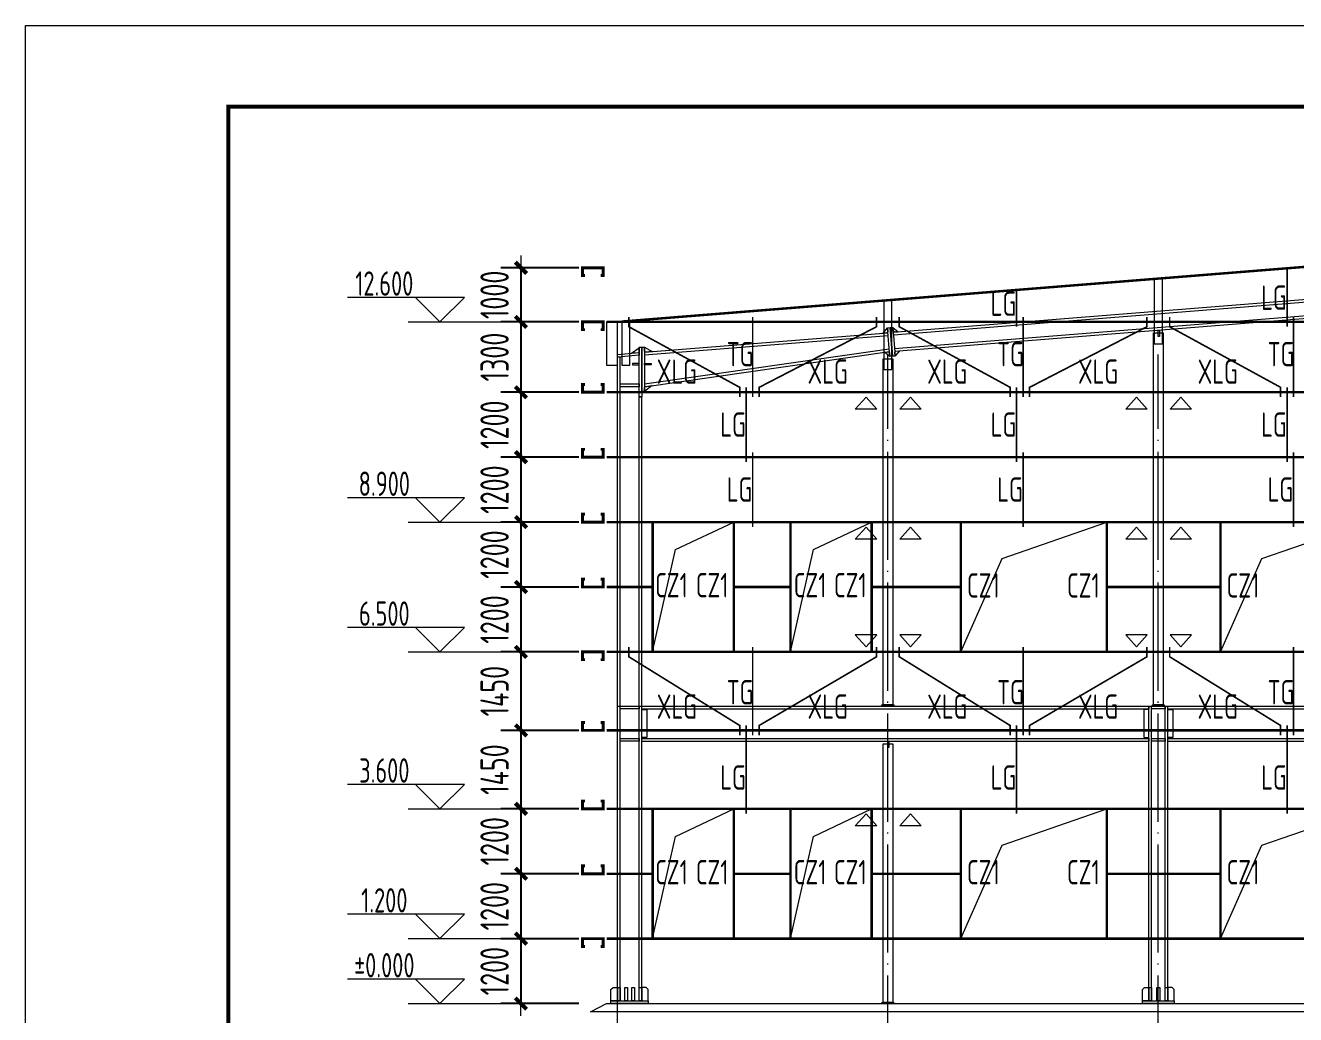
# Model space of a CAD drawing. Header units: millimetres. Extents: x 19781 to 898973, y -947928 to -267362.
# Drawn here: x 431826 to 455311, y -727848 to -709565 of the extents above; entities that cross this region are included whole.
import ezdxf
from ezdxf.enums import TextEntityAlignment as Align

# ---------------------------------------------------------------- set-up
doc = ezdxf.new("R2010")
doc.units = ezdxf.units.MM
doc.header["$LTSCALE"] = 100
doc.linetypes.add('DOTE', pattern=[2.42, 2, -0.2, 0.02, -0.2])
doc.layers.get('0').update_dxf_attribs({"lineweight": 18})
for name, color, linetype, lineweight in [('11000', 4, 'Continuous', 18), ('130', 253, 'Continuous', 18), ('14', 2, 'Continuous', 18), ('621', 2, 'Continuous', 18), ('AXIS', 3, 'Continuous', 18), ('BORDER', 7, 'Continuous', 18), ('DOTE', 1, 'DOTE', 18), ('PUB_DIM', 3, 'Continuous', 18), ('PUB_TEXT', 7, 'Continuous', 18), ('数字', 3, 'Continuous', 20), ('构件号', 1, 'Continuous', 18), ('系杆支撑', 2, 'Continuous', 18)]:
    doc.layers.add(name, color=color, linetype=linetype, lineweight=lineweight)
doc.styles.add('dim_font', font='simplex.shx', dxfattribs={"width": 0.8, "bigfont": 'gbcbig.shx'})
doc.styles.add('TSSD_REIN', font='tssdeng.shx', dxfattribs={"width": 0.7, "bigfont": 'hztxt.shx'})
doc.dimstyles.new('DIMN150', dxfattribs={"dimscale": 1.5, "dimtxt": 300, "dimasz": 1, "dimexe": 250, "dimexo": 300, "dimgap": 150, "dimtad": 1, "dimdec": 0, "dimzin": 0, "dimdsep": 46, "dimtxsty": 'dim_font', "dimblk": '_CAXARROW', "dimcen": 0.09, "dimdle": 2, "dimclrt": 7, "dimadec": 0, "dimazin": 0, "dimtfac": 1, "dimtdec": 0, "dimtix": 1, "dimtmove": 2, "dimatfit": 3, "dimfxl": 1, "dimtolj": 1, "dimtzin": 0, "dimarcsym": 0})

# ---------------------------------------------------------------- blocks, each defined once
blk = doc.blocks.new('_DIMX')
blk.add_line((-150, 0), (150, 0))
blk.add_lwpolyline([(-70, -70, 50, 50, 0), (70, 70, 50, 50, 0)], format="xyseb")
blk = doc.blocks.new('*X804')
at = {"layer": 'AXIS', "color": 0, "lineweight": -2, "transparency": 16777216}
for p, q in [((442061, -715045), (440614, -715045)), ((440989, -715043), (440989, -715042)), ((440989, -715045), (440989, -716345)), ((442061, -716345), (440614, -716345)), ((440989, -716346), (440989, -716348))]:
    blk.add_line(p, q, dxfattribs=at)
at = {"layer": 'AXIS', "color": 0, "lineweight": -2, "transparency": 16777216, "xscale": 1.5, "yscale": 1.5, "zscale": 1.5}
for p, rotation in [((440989, -715045), 270), ((440989, -716345), 90)]:
    blk.add_blockref('_DIMX', p, dxfattribs=dict(at, rotation=rotation))
at = {"layer": 'AXIS', "color": 7, "transparency": 16777216, "insert": (440501, -715695), "char_height": 525, "width": 3727.5, "attachment_point": 5, "rotation": 90, "style": 'TSSD_REIN'}
blk.add_mtext('1300', dxfattribs=at)
blk = doc.blocks.new('_CAXARROW')
blk.add_hatch(color=0).paths.add_polyline_path([(0, 0), (-1, 0.125), (-1, -0.125)], flags=0)
blk = doc.blocks.new('*X805')
at = {"layer": 'AXIS', "color": 0, "lineweight": -2, "transparency": 16777216}
for p, q in [((442061, -716345), (440614, -716345)), ((440989, -716343), (440989, -716342)), ((440989, -716345), (440989, -717545)), ((442061, -717545), (440614, -717545)), ((440989, -717546), (440989, -717548))]:
    blk.add_line(p, q, dxfattribs=at)
at = {"layer": 'AXIS', "color": 0, "lineweight": -2, "transparency": 16777216, "xscale": 1.5, "yscale": 1.5, "zscale": 1.5}
for p, rotation in [((440989, -716345), 270), ((440989, -717545), 90)]:
    blk.add_blockref('_DIMX', p, dxfattribs=dict(at, rotation=rotation))
at = {"layer": 'AXIS', "color": 7, "transparency": 16777216, "insert": (440501, -716945), "char_height": 525, "width": 3727.5, "attachment_point": 5, "rotation": 90, "style": 'TSSD_REIN'}
blk.add_mtext('1200', dxfattribs=at)
blk = doc.blocks.new('*X806')
at = {"layer": 'AXIS', "color": 0, "lineweight": -2, "transparency": 16777216}
for p, q in [((442061, -717545), (440614, -717545)), ((440989, -717543), (440989, -717542)), ((440989, -717545), (440989, -718745)), ((442061, -718745), (440614, -718745)), ((440989, -718746), (440989, -718748))]:
    blk.add_line(p, q, dxfattribs=at)
at = {"layer": 'AXIS', "color": 0, "lineweight": -2, "transparency": 16777216, "xscale": 1.5, "yscale": 1.5, "zscale": 1.5}
for p, rotation in [((440989, -717545), 270), ((440989, -718745), 90)]:
    blk.add_blockref('_DIMX', p, dxfattribs=dict(at, rotation=rotation))
at = {"layer": 'AXIS', "color": 7, "transparency": 16777216, "insert": (440501, -718145), "char_height": 525, "width": 3727.5, "attachment_point": 5, "rotation": 90, "style": 'TSSD_REIN'}
blk.add_mtext('1200', dxfattribs=at)
blk = doc.blocks.new('*X807')
at = {"layer": 'AXIS', "color": 0, "lineweight": -2, "transparency": 16777216}
for p, q in [((442061, -718745), (440614, -718745)), ((440989, -718743), (440989, -718742)), ((440989, -718745), (440989, -719945)), ((442061, -719945), (440614, -719945)), ((440989, -719946), (440989, -719948))]:
    blk.add_line(p, q, dxfattribs=at)
at = {"layer": 'AXIS', "color": 0, "lineweight": -2, "transparency": 16777216, "xscale": 1.5, "yscale": 1.5, "zscale": 1.5}
for p, rotation in [((440989, -718745), 270), ((440989, -719945), 90)]:
    blk.add_blockref('_DIMX', p, dxfattribs=dict(at, rotation=rotation))
at = {"layer": 'AXIS', "color": 7, "transparency": 16777216, "insert": (440501, -719345), "char_height": 525, "width": 3727.5, "attachment_point": 5, "rotation": 90, "style": 'TSSD_REIN'}
blk.add_mtext('1200', dxfattribs=at)
blk = doc.blocks.new('*X808')
at = {"layer": 'AXIS', "color": 0, "lineweight": -2, "transparency": 16777216}
for p, q in [((442061, -719945), (440614, -719945)), ((440989, -719943), (440989, -719942)), ((440989, -719945), (440989, -721145)), ((442061, -721145), (440614, -721145)), ((440989, -721146), (440989, -721148))]:
    blk.add_line(p, q, dxfattribs=at)
at = {"layer": 'AXIS', "color": 0, "lineweight": -2, "transparency": 16777216, "xscale": 1.5, "yscale": 1.5, "zscale": 1.5}
for p, rotation in [((440989, -719945), 270), ((440989, -721145), 90)]:
    blk.add_blockref('_DIMX', p, dxfattribs=dict(at, rotation=rotation))
at = {"layer": 'AXIS', "color": 7, "transparency": 16777216, "insert": (440501, -720545), "char_height": 525, "width": 3727.5, "attachment_point": 5, "rotation": 90, "style": 'TSSD_REIN'}
blk.add_mtext('1200', dxfattribs=at)
blk = doc.blocks.new('*X809')
at = {"layer": 'AXIS', "color": 0, "lineweight": -2, "transparency": 16777216}
for p, q in [((442061, -721145), (440614, -721145)), ((440989, -721146), (440989, -722593)), ((442061, -722595), (440614, -722595))]:
    blk.add_line(p, q, dxfattribs=at)
at = {"layer": 'AXIS', "color": 0, "lineweight": -2, "transparency": 16777216, "xscale": 1.5, "yscale": 1.5, "zscale": 1.5}
for p, rotation in [((440989, -721145), 90), ((440989, -722595), 270)]:
    blk.add_blockref('_DIMX', p, dxfattribs=dict(at, rotation=rotation))
at = {"layer": 'AXIS', "color": 7, "transparency": 16777216, "insert": (440501, -721870), "char_height": 525, "width": 3727.5, "attachment_point": 5, "rotation": 90, "style": 'TSSD_REIN'}
blk.add_mtext('1450', dxfattribs=at)
blk = doc.blocks.new('*X810')
at = {"layer": 'AXIS', "color": 0, "lineweight": -2, "transparency": 16777216}
for p, q in [((442061, -722595), (440614, -722595)), ((440989, -722596), (440989, -724043)), ((442061, -724045), (440614, -724045))]:
    blk.add_line(p, q, dxfattribs=at)
at = {"layer": 'AXIS', "color": 0, "lineweight": -2, "transparency": 16777216, "xscale": 1.5, "yscale": 1.5, "zscale": 1.5}
for p, rotation in [((440989, -722595), 90), ((440989, -724045), 270)]:
    blk.add_blockref('_DIMX', p, dxfattribs=dict(at, rotation=rotation))
at = {"layer": 'AXIS', "color": 7, "transparency": 16777216, "insert": (440501, -723320), "char_height": 525, "width": 3727.5, "attachment_point": 5, "rotation": 90, "style": 'TSSD_REIN'}
blk.add_mtext('1450', dxfattribs=at)
blk = doc.blocks.new('*X811')
at = {"layer": 'AXIS', "color": 0, "lineweight": -2, "transparency": 16777216}
for p, q in [((442061, -724045), (440614, -724045)), ((440989, -724043), (440989, -724042)), ((440989, -724045), (440989, -725245)), ((442061, -725245), (440614, -725245)), ((440989, -725246), (440989, -725248))]:
    blk.add_line(p, q, dxfattribs=at)
at = {"layer": 'AXIS', "color": 0, "lineweight": -2, "transparency": 16777216, "xscale": 1.5, "yscale": 1.5, "zscale": 1.5}
for p, rotation in [((440989, -724045), 270), ((440989, -725245), 90)]:
    blk.add_blockref('_DIMX', p, dxfattribs=dict(at, rotation=rotation))
at = {"layer": 'AXIS', "color": 7, "transparency": 16777216, "insert": (440501, -724645), "char_height": 525, "width": 3727.5, "attachment_point": 5, "rotation": 90, "style": 'TSSD_REIN'}
blk.add_mtext('1200', dxfattribs=at)
blk = doc.blocks.new('*X812')
at = {"layer": 'AXIS', "color": 0, "lineweight": -2, "transparency": 16777216}
for p, q in [((442061, -725245), (440614, -725245)), ((440989, -725243), (440989, -725242)), ((440989, -725245), (440989, -726445)), ((442061, -726445), (440614, -726445)), ((440989, -726446), (440989, -726448))]:
    blk.add_line(p, q, dxfattribs=at)
at = {"layer": 'AXIS', "color": 0, "lineweight": -2, "transparency": 16777216, "xscale": 1.5, "yscale": 1.5, "zscale": 1.5}
for p, rotation in [((440989, -725245), 270), ((440989, -726445), 90)]:
    blk.add_blockref('_DIMX', p, dxfattribs=dict(at, rotation=rotation))
at = {"layer": 'AXIS', "color": 7, "transparency": 16777216, "insert": (440501, -725845), "char_height": 525, "width": 3727.5, "attachment_point": 5, "rotation": 90, "style": 'TSSD_REIN'}
blk.add_mtext('1200', dxfattribs=at)
blk = doc.blocks.new('*X813')
at = {"layer": 'AXIS', "color": 0, "lineweight": -2, "transparency": 16777216}
for p, q in [((442061, -726445), (440614, -726445)), ((440989, -726443), (440989, -726442)), ((440989, -726445), (440989, -727645)), ((442061, -727645), (440614, -727645)), ((440989, -727646), (440989, -727648))]:
    blk.add_line(p, q, dxfattribs=at)
at = {"layer": 'AXIS', "color": 0, "lineweight": -2, "transparency": 16777216, "xscale": 1.5, "yscale": 1.5, "zscale": 1.5}
for p, rotation in [((440989, -726445), 270), ((440989, -727645), 90)]:
    blk.add_blockref('_DIMX', p, dxfattribs=dict(at, rotation=rotation))
at = {"layer": 'AXIS', "color": 7, "transparency": 16777216, "insert": (440501, -727045), "char_height": 525, "width": 3727.5, "attachment_point": 5, "rotation": 90, "style": 'TSSD_REIN'}
blk.add_mtext('1200', dxfattribs=at)
blk = doc.blocks.new('*X823')
at = {"layer": 'AXIS', "color": 0, "lineweight": -2, "transparency": 16777216}
for p, q in [((442061, -714045), (440614, -714045)), ((440989, -714043), (440989, -714042)), ((440989, -714045), (440989, -715045)), ((442061, -715045), (440614, -715045)), ((440989, -715046), (440989, -715048))]:
    blk.add_line(p, q, dxfattribs=at)
at = {"layer": 'AXIS', "color": 0, "lineweight": -2, "transparency": 16777216, "xscale": 1.5, "yscale": 1.5, "zscale": 1.5}
for p, rotation in [((440989, -714045), 270), ((440989, -715045), 90)]:
    blk.add_blockref('_DIMX', p, dxfattribs=dict(at, rotation=rotation))
at = {"layer": 'AXIS', "color": 7, "transparency": 16777216, "insert": (440501, -714545), "char_height": 525, "width": 3727.5, "attachment_point": 5, "rotation": 90, "style": 'TSSD_REIN'}
blk.add_mtext('1000', dxfattribs=at)

msp = doc.modelspace()

# ---------------------------------------------------------------- linework, layer by layer
at = {"layer": '11000', "ltscale": 100}
msp.add_lwpolyline([(442572.71, -727644.53), (482972.71, -727644.53), (483272.71, -727794.53), (442272.71, -727794.53)], close=True, dxfattribs=at)
at = {"layer": '130'}
for p, q in [((447872.39, -715236.55), (457673.02, -714452.5)), ((447876.37, -715286.39), (457677.01, -714502.34)), ((447896.31, -715535.6), (457696.94, -714751.55)), ((447900.3, -715585.44), (457700.93, -714801.39)), ((443272.71, -715604.53), (447772.71, -715244.53)), ((443272.71, -715654.69), (447776.69, -715294.37)), ((447682.99, -715251.7), (447765.53, -715154.82)), ((447752.77, -715246.12), (447682.99, -715251.7)), ((447771.11, -715224.59), (447752.77, -715246.12)), ((447765.53, -715154.82), (447815.37, -715150.83)), ((447807.87, -715684.12), (447765.53, -715154.82)), ((447765.53, -715154.82), (447771.11, -715224.59)), ((447815.37, -715150.83), (447865.21, -715146.84)), ((447815.37, -715150.83), (447857.71, -715680.14)), ((447857.71, -715680.14), (447815.37, -715150.83)), ((447865.21, -715146.84), (447907.56, -715676.15)), ((447870.79, -715216.62), (447865.21, -715146.84)), ((447865.21, -715146.84), (447962.1, -715229.38)), ((447892.32, -715234.96), (447870.79, -715216.62)), ((447962.1, -715229.38), (447892.32, -715234.96)), ((443033.15, -715623.69), (443172.71, -715522.53)), ((443172.71, -716432.47), (443172.71, -715514.37)), ((443172.71, -715514.37), (443222.71, -715514.37)), ((443172.71, -715522.53), (443172.71, -715592.53)), ((443222.71, -715514.37), (443222.71, -716432.47)), ((443222.71, -716332.47), (443222.71, -715514.37)), ((443222.71, -715514.37), (443272.71, -715514.37)), ((443272.71, -715514.37), (443272.71, -716332.47)), ((443272.71, -715584.53), (443272.71, -715514.53)), ((443272.71, -715514.53), (443412.26, -715593.36)), ((443272.71, -716191.96), (447796.62, -715543.47)), ((447990.01, -715578.26), (447907.48, -715675.15)), ((447920.24, -715583.84), (447990.01, -715578.26)), ((442772.71, -715644.53), (443172.71, -715612.53)), ((442772.71, -715694.69), (442772.71, -715644.53)), ((443172.71, -715662.69), (442772.71, -715694.69)), ((442772.71, -715694.69), (442822.71, -715690.69)), ((442772.71, -722144.53), (442772.71, -715694.69)), ((442822.71, -722144.53), (442822.71, -715690.69)), ((443152.77, -715614.12), (443033.15, -715623.69)), ((443172.71, -715814.69), (443047.71, -715814.69)), ((443047.71, -715814.69), (443047.71, -715839.69)), ((443172.71, -715592.53), (443152.77, -715614.12)), ((443172.71, -715612.53), (443172.71, -715662.69)), ((443172.71, -715839.69), (443172.71, -715814.69)), ((443292.64, -715602.93), (443272.71, -715584.53)), ((443272.71, -716242.47), (447800.62, -715593.41)), ((443272.71, -715814.69), (443397.71, -715814.69)), ((443272.71, -715839.69), (443272.71, -715814.69)), ((443412.26, -715593.36), (443292.64, -715602.93)), ((443397.71, -715814.69), (443397.71, -715839.69)), ((447711.53, -715606.18), (447780.82, -715596.25)), ((447807.79, -715683.13), (447711.53, -715606.18)), ((447780.82, -715596.25), (447802.21, -715613.35)), ((447802.21, -715613.35), (447807.79, -715683.13)), ((447857.71, -715680.14), (447807.87, -715684.12)), ((447907.56, -715676.15), (447857.71, -715680.14)), ((447901.89, -715605.37), (447920.24, -715583.84)), ((447907.48, -715675.15), (447901.89, -715605.37)), ((443047.71, -715839.69), (443172.71, -715839.69)), ((443397.71, -715839.69), (443272.71, -715839.69)), ((442822.71, -716192.21), (443172.71, -716192.21)), ((442822.71, -716242.21), (442822.71, -716192.21)), ((443172.71, -716242.21), (442822.71, -716242.21)), ((443172.71, -716192.21), (443172.71, -716242.21)), ((443411.29, -716222.6), (443272.71, -716332.47)), ((443272.71, -716262.47), (443292.5, -716239.63)), ((443272.71, -716332.47), (443272.71, -716262.47)), ((443292.5, -716239.63), (443411.29, -716222.6)), ((443172.71, -722144.53), (443172.71, -716432.47)), ((443172.71, -716432.47), (443222.71, -716432.47)), ((443222.71, -716432.47), (443172.71, -716432.47)), ((443272.71, -716332.47), (443222.71, -716332.47)), ((443222.71, -722144.53), (443222.71, -716432.47)), ((442772.71, -727594.53), (442772.71, -722144.53)), ((442772.71, -722144.53), (442822.71, -722144.53)), ((442822.71, -727594.53), (442822.71, -722144.53)), ((442822.71, -722144.53), (443172.71, -722144.53)), ((442822.71, -722194.53), (442822.71, -722144.53)), ((443172.71, -727594.53), (443172.71, -722144.53)), ((443172.71, -722144.53), (443222.71, -722144.53)), ((443172.71, -722144.53), (443172.71, -722194.53)), ((443222.71, -727594.53), (443222.71, -722144.53)), ((443222.71, -722144.53), (452597.71, -722144.53)), ((452597.71, -727594.53), (452597.71, -722144.53)), ((452597.71, -722144.53), (452647.71, -722144.53)), ((452597.71, -722144.53), (452597.71, -722194.53)), ((452647.71, -727594.53), (452647.71, -722144.53)), ((452647.71, -722144.53), (452897.71, -722144.53)), ((452647.71, -722194.53), (452647.71, -722144.53)), ((452897.71, -727594.53), (452897.71, -722144.53)), ((452897.71, -722144.53), (452947.71, -722144.53)), ((452897.71, -722144.53), (452897.71, -722194.53)), ((452947.71, -727594.53), (452947.71, -722144.53)), ((452947.71, -722144.53), (462572.71, -722144.53)), ((443172.71, -722194.53), (442822.71, -722194.53)), ((443222.71, -722194.53), (452597.71, -722194.53)), ((443222.71, -722729.53), (443222.71, -722209.53)), ((443222.71, -722209.53), (443317.71, -722209.53)), ((443317.71, -722209.53), (443317.71, -722729.53)), ((452597.71, -722209.53), (452502.71, -722209.53)), ((452502.71, -722209.53), (452502.71, -722729.53)), ((452597.71, -722729.53), (452597.71, -722209.53)), ((452897.71, -722194.53), (452647.71, -722194.53)), ((452947.71, -722194.53), (462572.71, -722194.53)), ((452947.71, -722729.53), (452947.71, -722209.53)), ((452947.71, -722209.53), (453042.71, -722209.53)), ((453042.71, -722209.53), (453042.71, -722729.53)), ((442822.71, -722744.53), (443172.71, -722744.53)), ((442822.71, -722794.53), (442822.71, -722744.53)), ((443172.71, -722794.53), (442822.71, -722794.53)), ((443172.71, -722744.53), (443172.71, -722794.53)), ((443317.71, -722729.53), (443222.71, -722729.53)), ((443222.71, -722744.53), (452597.71, -722744.53)), ((443222.71, -722794.53), (452597.71, -722794.53)), ((452502.71, -722729.53), (452597.71, -722729.53)), ((452597.71, -722744.53), (452597.71, -722794.53)), ((452647.71, -722744.53), (452897.71, -722744.53)), ((452647.71, -722794.53), (452647.71, -722744.53)), ((452897.71, -722794.53), (452647.71, -722794.53)), ((452897.71, -722744.53), (452897.71, -722794.53)), ((453042.71, -722729.53), (452947.71, -722729.53)), ((452947.71, -722744.53), (462572.71, -722744.53)), ((452947.71, -722794.53), (462572.71, -722794.53)), ((442652.71, -727384.53), (442692.71, -727344.53)), ((442652.71, -727594.53), (442652.71, -727384.53)), ((442692.71, -727344.53), (442772.71, -727344.53)), ((442772.71, -727344.53), (442772.71, -727574.53)), ((442772.71, -727594.53), (442772.71, -727344.53)), ((442772.71, -727344.53), (442822.71, -727344.53)), ((442822.71, -727344.53), (442822.71, -727594.53)), ((442906.04, -727594.53), (442906.04, -727344.53)), ((442906.04, -727344.53), (442956.04, -727344.53)), ((442956.04, -727344.53), (442956.04, -727594.53)), ((443039.37, -727594.53), (443039.37, -727344.53)), ((443039.37, -727344.53), (443089.37, -727344.53)), ((443089.37, -727344.53), (443089.37, -727594.53)), ((443172.71, -727594.53), (443172.71, -727344.53)), ((443172.71, -727344.53), (443222.71, -727344.53)), ((443222.71, -727344.53), (443222.71, -727574.53)), ((443302.71, -727344.53), (443222.71, -727344.53)), ((443222.71, -727344.53), (443222.71, -727594.53)), ((443342.71, -727384.53), (443302.71, -727344.53)), ((443342.71, -727594.53), (443342.71, -727384.53)), ((452477.71, -727384.53), (452517.71, -727344.53)), ((452477.71, -727594.53), (452477.71, -727384.53)), ((452517.71, -727344.53), (452597.71, -727344.53)), ((452597.71, -727344.53), (452597.71, -727574.53)), ((452597.71, -727594.53), (452597.71, -727344.53)), ((452597.71, -727344.53), (452647.71, -727344.53)), ((452647.71, -727344.53), (452647.71, -727594.53)), ((452747.71, -727594.53), (452747.71, -727344.53)), ((452747.71, -727344.53), (452797.71, -727344.53)), ((452797.71, -727344.53), (452797.71, -727594.53)), ((452897.71, -727594.53), (452897.71, -727344.53)), ((452897.71, -727344.53), (452947.71, -727344.53)), ((452947.71, -727344.53), (452947.71, -727574.53)), ((453027.71, -727344.53), (452947.71, -727344.53)), ((452947.71, -727344.53), (452947.71, -727594.53)), ((453067.71, -727384.53), (453027.71, -727344.53)), ((453067.71, -727594.53), (453067.71, -727384.53)), ((442652.71, -727644.53), (442652.71, -727594.53)), ((442652.71, -727594.53), (443342.71, -727594.53)), ((442752.71, -727594.53), (442652.71, -727594.53)), ((443342.71, -727644.53), (442652.71, -727644.53)), ((442772.71, -727574.53), (442752.71, -727594.53)), ((442822.71, -727594.53), (442772.71, -727594.53)), ((442956.04, -727594.53), (442906.04, -727594.53)), ((443089.37, -727594.53), (443039.37, -727594.53)), ((443222.71, -727594.53), (443172.71, -727594.53)), ((443222.71, -727574.53), (443242.71, -727594.53)), ((443242.71, -727594.53), (443342.71, -727594.53)), ((443342.71, -727594.53), (443342.71, -727644.53)), ((452477.71, -727644.53), (452477.71, -727594.53)), ((452477.71, -727594.53), (453067.71, -727594.53)), ((452577.71, -727594.53), (452477.71, -727594.53)), ((453067.71, -727644.53), (452477.71, -727644.53)), ((452597.71, -727574.53), (452577.71, -727594.53)), ((452647.71, -727594.53), (452597.71, -727594.53)), ((452797.71, -727594.53), (452747.71, -727594.53)), ((452947.71, -727594.53), (452897.71, -727594.53)), ((452947.71, -727574.53), (452967.71, -727594.53)), ((452967.71, -727594.53), (453067.71, -727594.53)), ((453067.71, -727594.53), (453067.71, -727644.53))]:
    msp.add_line(p, q, dxfattribs=at)
for points in [[(452682.71, -715249.53), (452862.71, -715249.53), (452862.71, -722124.53), (452682.71, -722124.53)], [(452792.71, -715199.53), (452792.71, -715316.53), (452772.71, -715316.53), (452772.71, -715199.53)], [(447682.71, -715725.53), (447862.71, -715725.53), (447862.71, -722124.53), (447682.71, -722124.53)], [(447662.71, -722124.53), (447882.71, -722124.53), (447882.71, -722144.53), (447662.71, -722144.53)], [(452662.71, -722124.53), (452882.71, -722124.53), (452882.71, -722144.53), (452662.71, -722144.53)], [(447682.71, -722844.53), (447862.71, -722844.53), (447862.71, -727624.53), (447682.71, -727624.53)], [(447792.71, -722794.53), (447792.71, -722911.53), (447772.71, -722911.53), (447772.71, -722794.53)], [(447662.71, -727624.53), (447882.71, -727624.53), (447882.71, -727644.53), (447662.71, -727644.53)]]:
    msp.add_lwpolyline(points, close=True, dxfattribs=at)
at = {"layer": '14', "ltscale": 100}
for p, q in [((443847.21, -719253.53), (444922.71, -718744.53)), ((446397.21, -719253.53), (447472.71, -718744.53)), ((449887.21, -719419.53), (451822.71, -718744.53)), ((454687.21, -719419.53), (456622.71, -718744.53)), ((443422.71, -721144.53), (443847.21, -719253.53)), ((445972.71, -721144.53), (446397.21, -719253.53)), ((449122.71, -721144.53), (449887.21, -719419.53)), ((453922.71, -721144.53), (454687.21, -719419.53)), ((443847.21, -724553.53), (444922.71, -724044.53)), ((446397.21, -724553.53), (447472.71, -724044.53)), ((449887.21, -724719.53), (451822.71, -724044.53)), ((454687.21, -724719.53), (456622.71, -724044.53)), ((443422.71, -726444.53), (443847.21, -724553.53)), ((445972.71, -726444.53), (446397.21, -724553.53)), ((449122.71, -726444.53), (449887.21, -724719.53)), ((453922.71, -726444.53), (454687.21, -724719.53))]:
    msp.add_line(p, q, dxfattribs=at)
for points in [[(452697.71, -714250.53), (452697.71, -715449.53), (452847.71, -715449.53), (452847.71, -714238.53)], [(447697.71, -714650.53), (447697.71, -715925.53), (447847.71, -715925.53), (447847.71, -714638.53)], [(442850.71, -715038.29), (442850.71, -715844.53), (443000.71, -715844.53), (443000.71, -715026.29)]]:
    msp.add_lwpolyline(points, dxfattribs=at)
msp.add_lwpolyline([(442772.71, -715844.53), (442772.71, -715044.53), (442572.71, -715044.53), (442572.71, -715844.53)], close=True, dxfattribs=at)
at = {"layer": '621'}
for points in [[(442174.71, -714188.53, 54, 54, 0), (442126.71, -714188.53, 54, 54, 0), (442126.71, -714044.53, 54, 54, 0), (442510.71, -714044.53, 54, 54, 0), (442510.71, -714188.53, 54, 54, 0), (442462.71, -714188.53, 54, 54, 0)], [(442174.71, -715188.53, 54, 54, 0), (442126.71, -715188.53, 54, 54, 0), (442126.71, -715044.53, 54, 54, 0), (442510.71, -715044.53, 54, 54, 0), (442510.71, -715188.53, 54, 54, 0), (442462.71, -715188.53, 54, 54, 0)], [(442174.71, -716200.53, 54, 54, 0), (442126.71, -716200.53, 54, 54, 0), (442126.71, -716344.53, 54, 54, 0), (442510.71, -716344.53, 54, 54, 0), (442510.71, -716200.53, 54, 54, 0), (442462.71, -716200.53, 54, 54, 0)], [(442174.71, -717400.53, 54, 54, 0), (442126.71, -717400.53, 54, 54, 0), (442126.71, -717544.53, 54, 54, 0), (442510.71, -717544.53, 54, 54, 0), (442510.71, -717400.53, 54, 54, 0), (442462.71, -717400.53, 54, 54, 0)], [(442174.71, -718600.53, 54, 54, 0), (442126.71, -718600.53, 54, 54, 0), (442126.71, -718744.53, 54, 54, 0), (442510.71, -718744.53, 54, 54, 0), (442510.71, -718600.53, 54, 54, 0), (442462.71, -718600.53, 54, 54, 0)], [(442174.71, -719800.53, 54, 54, 0), (442126.71, -719800.53, 54, 54, 0), (442126.71, -719944.53, 54, 54, 0), (442510.71, -719944.53, 54, 54, 0), (442510.71, -719800.53, 54, 54, 0), (442462.71, -719800.53, 54, 54, 0)], [(442174.71, -721288.53, 54, 54, 0), (442126.71, -721288.53, 54, 54, 0), (442126.71, -721144.53, 54, 54, 0), (442510.71, -721144.53, 54, 54, 0), (442510.71, -721288.53, 54, 54, 0), (442462.71, -721288.53, 54, 54, 0)], [(442174.71, -722450.53, 54, 54, 0), (442126.71, -722450.53, 54, 54, 0), (442126.71, -722594.53, 54, 54, 0), (442510.71, -722594.53, 54, 54, 0), (442510.71, -722450.53, 54, 54, 0), (442462.71, -722450.53, 54, 54, 0)], [(442174.71, -723900.53, 54, 54, 0), (442126.71, -723900.53, 54, 54, 0), (442126.71, -724044.53, 54, 54, 0), (442510.71, -724044.53, 54, 54, 0), (442510.71, -723900.53, 54, 54, 0), (442462.71, -723900.53, 54, 54, 0)], [(442174.71, -725100.53, 54, 54, 0), (442126.71, -725100.53, 54, 54, 0), (442126.71, -725244.53, 54, 54, 0), (442510.71, -725244.53, 54, 54, 0), (442510.71, -725100.53, 54, 54, 0), (442462.71, -725100.53, 54, 54, 0)], [(442174.71, -726588.53, 54, 54, 0), (442126.71, -726588.53, 54, 54, 0), (442126.71, -726444.53, 54, 54, 0), (442510.71, -726444.53, 54, 54, 0), (442510.71, -726588.53, 54, 54, 0), (442462.71, -726588.53, 54, 54, 0)]]:
    msp.add_lwpolyline(points, format="xyseb", dxfattribs=at)
at = {"layer": 'BORDER'}
msp.add_lwpolyline([(431826, -772565), (431826, -709565), (543276, -709565), (543276, -772565)], close=True, dxfattribs=at)
msp.add_lwpolyline([(435576, -771065, 75, 75, 0), (435576, -711065, 75, 75, 0), (541776, -711065, 75, 75, 0), (541776, -771065, 75, 75, 0)], format="xyseb", close=True, dxfattribs=at)
at = {"layer": 'DOTE', "linetype": 'DOTE', "ltscale": 10}
for p, q in [((442772.71, -729123.53), (442772.71, -715644.53)), ((447772.71, -729123.53), (447772.71, -715644.53)), ((452772.71, -729123.53), (452772.71, -715644.53))]:
    msp.add_line(p, q, dxfattribs=at)
at = {"layer": 'PUB_DIM', "color": 3, "linetype": 'Continuous'}
for p, q in [((439941.68, -714594.39), (437782.7, -714594.39)), ((439041.41, -714594.39), (439491.54, -715044.53)), ((439491.54, -715044.53), (439941.68, -714594.39)), ((439941.68, -718294.39), (437782.7, -718294.39)), ((439041.41, -718294.39), (439491.54, -718744.53)), ((439491.54, -718744.53), (439941.68, -718294.39)), ((439941.68, -720694.39), (437782.7, -720694.39)), ((439041.41, -720694.39), (439491.54, -721144.53)), ((439491.54, -721144.53), (439941.68, -720694.39)), ((439941.68, -723594.39), (437782.7, -723594.39)), ((439041.41, -723594.39), (439491.54, -724044.53)), ((439491.54, -724044.53), (439941.68, -723594.39)), ((439941.68, -725994.39), (437782.7, -725994.39)), ((439041.41, -725994.39), (439491.54, -726444.53)), ((439491.54, -726444.53), (439941.68, -725994.39)), ((439941.68, -727194.39), (437782.7, -727194.39)), ((439041.41, -727194.39), (439491.54, -727644.53)), ((439491.54, -727644.53), (439941.68, -727194.39))]:
    msp.add_line(p, q, dxfattribs=at)
at = {"layer": 'PUB_DIM', "color": 6, "linetype": 'Continuous'}
for points in [[(447170.7, -716660.53), (447369.05, -716437.91), (447567.41, -716660.53)], [(447990.7, -716660.53), (448189.05, -716437.91), (448387.41, -716660.53)], [(452170.7, -716660.53), (452369.05, -716437.91), (452567.41, -716660.53)], [(452990.7, -716660.53), (453189.05, -716437.91), (453387.41, -716660.53)], [(447170.7, -719060.53), (447369.05, -718837.91), (447567.41, -719060.53)], [(447990.7, -719060.53), (448189.05, -718837.91), (448387.41, -719060.53)], [(452170.7, -719060.53), (452369.05, -718837.91), (452567.41, -719060.53)], [(452990.7, -719060.53), (453189.05, -718837.91), (453387.41, -719060.53)], [(447170.7, -720828.53), (447369.05, -721051.15), (447567.41, -720828.53)], [(447990.7, -720828.53), (448189.05, -721051.15), (448387.41, -720828.53)], [(452170.7, -720828.53), (452369.05, -721051.15), (452567.41, -720828.53)], [(452990.7, -720828.53), (453189.05, -721051.15), (453387.41, -720828.53)], [(447170.7, -724360.53), (447369.05, -724137.91), (447567.41, -724360.53)], [(447990.7, -724360.53), (448189.05, -724137.91), (448387.41, -724360.53)]]:
    msp.add_lwpolyline(points, close=True, dxfattribs=at)
at = {"layer": 'PUB_TEXT', "color": 3, "linetype": 'Continuous'}
for p, q in [((438905.42, -715044.53), (440770.7, -715044.53)), ((438905.42, -718744.53), (440770.7, -718744.53)), ((438905.42, -721144.53), (440770.7, -721144.53)), ((438905.42, -724044.53), (440770.7, -724044.53)), ((438905.42, -726444.53), (440770.7, -726444.53)), ((438905.42, -727644.53), (440770.7, -727644.53))]:
    msp.add_line(p, q, dxfattribs=at)
at = {"layer": '构件号'}
for points in [[(462772.71, -713444.54, 45, 45, 0), (442850.71, -715038.29, 45, 45, 0)], [(482972.71, -715044.53, 45, 45, 0), (442572.71, -715044.53, 45, 45, 0)], [(482972.71, -716344.53, 45, 45, 0), (442572.71, -716344.53, 45, 45, 0)], [(482972.71, -717544.53, 45, 45, 0), (442572.71, -717544.53, 45, 45, 0)], [(482972.71, -718744.53, 45, 45, 0), (442572.71, -718744.53, 45, 45, 0)], [(443422.71, -721144.53, 45, 45, 0), (443422.71, -718744.53, 45, 45, 0)], [(444922.71, -721144.53, 45, 45, 0), (444922.71, -718744.53, 45, 45, 0)], [(445972.71, -721144.53, 45, 45, 0), (445972.71, -718744.53, 45, 45, 0)], [(447472.71, -721144.53, 45, 45, 0), (447472.71, -718744.53, 45, 45, 0)], [(449122.71, -721144.53, 45, 45, 0), (449122.71, -718744.53, 45, 45, 0)], [(451822.71, -721144.53, 45, 45, 0), (451822.71, -718744.53, 45, 45, 0)], [(453922.71, -721144.53, 45, 45, 0), (453922.71, -718744.53, 45, 45, 0)], [(443422.71, -719944.53, 45, 45, 0), (442572.71, -719944.53, 45, 45, 0)], [(445972.71, -719944.53, 45, 45, 0), (444922.71, -719944.53, 45, 45, 0)], [(449122.71, -719944.53, 45, 45, 0), (447472.71, -719944.53, 45, 45, 0)], [(453922.71, -719944.53, 45, 45, 0), (451822.71, -719944.53, 45, 45, 0)], [(482972.71, -721144.53, 45, 45, 0), (442572.71, -721144.53, 45, 45, 0)], [(482972.71, -722594.53, 45, 45, 0), (442572.71, -722594.53, 45, 45, 0)], [(457342.71, -724044.53, 45, 45, 0), (442572.71, -724044.53, 45, 45, 0)], [(443422.71, -726444.53, 45, 45, 0), (443422.71, -724044.53, 45, 45, 0)], [(444922.71, -726444.53, 45, 45, 0), (444922.71, -724044.53, 45, 45, 0)], [(445972.71, -726444.53, 45, 45, 0), (445972.71, -724044.53, 45, 45, 0)], [(447472.71, -726444.53, 45, 45, 0), (447472.71, -724044.53, 45, 45, 0)], [(449122.71, -726444.53, 45, 45, 0), (449122.71, -724044.53, 45, 45, 0)], [(451822.71, -726444.53, 45, 45, 0), (451822.71, -724044.53, 45, 45, 0)], [(453922.71, -726444.53, 45, 45, 0), (453922.71, -724044.53, 45, 45, 0)], [(443422.71, -725244.53, 45, 45, 0), (442572.71, -725244.53, 45, 45, 0)], [(445972.71, -725244.53, 45, 45, 0), (444922.71, -725244.53, 45, 45, 0)], [(449122.71, -725244.53, 45, 45, 0), (447472.71, -725244.53, 45, 45, 0)], [(453922.71, -725244.53, 45, 45, 0), (451822.71, -725244.53, 45, 45, 0)], [(457342.71, -726444.53, 45, 45, 0), (442572.71, -726444.53, 45, 45, 0)]]:
    msp.add_lwpolyline(points, format="xyseb", dxfattribs=at)
at = {"layer": '系杆支撑'}
for points in [[(455152.71, -715134.69, 30, 30, 0), (455152.71, -714054.13, 30, 30, 0)], [(450152.71, -715134.69, 30, 30, 0), (450152.71, -714454.13, 30, 30, 0)], [(442982.82, -714954.71, 30, 30, 0), (442982.82, -715134.34, 30, 30, 0), (445032.71, -716254.36, 30, 30, 0), (445032.71, -716434.69, 30, 30, 0)], [(445272.71, -716434.69, 30, 30, 0), (445272.71, -714954.71, 30, 30, 0)], [(447562.59, -714954.71, 30, 30, 0), (447562.59, -715134.34, 30, 30, 0), (445392.71, -716254.36, 30, 30, 0), (445392.71, -716434.69, 30, 30, 0)], [(447982.82, -714954.71, 30, 30, 0), (447982.82, -715134.34, 30, 30, 0), (450032.71, -716254.36, 30, 30, 0), (450032.71, -716434.69, 30, 30, 0)], [(450272.71, -716434.69, 30, 30, 0), (450272.71, -714954.71, 30, 30, 0)], [(452562.59, -714954.71, 30, 30, 0), (452562.59, -715134.34, 30, 30, 0), (450392.71, -716254.36, 30, 30, 0), (450392.71, -716434.69, 30, 30, 0)], [(452982.82, -714954.71, 30, 30, 0), (452982.82, -715134.34, 30, 30, 0), (455032.71, -716254.36, 30, 30, 0), (455032.71, -716434.69, 30, 30, 0)], [(455272.71, -716434.69, 30, 30, 0), (455272.71, -714954.71, 30, 30, 0)], [(445152.71, -717634.69, 30, 30, 0), (445152.71, -716254.71, 30, 30, 0)], [(450152.71, -717634.69, 30, 30, 0), (450152.71, -716254.71, 30, 30, 0)], [(455152.71, -717634.69, 30, 30, 0), (455152.71, -716254.71, 30, 30, 0)], [(445272.71, -718834.69, 30, 30, 0), (445272.71, -717454.71, 30, 30, 0)], [(450272.71, -718834.69, 30, 30, 0), (450272.71, -717454.71, 30, 30, 0)], [(455272.71, -718834.69, 30, 30, 0), (455272.71, -717454.71, 30, 30, 0)], [(442982.82, -721054.71, 30, 30, 0), (442982.82, -721234.34, 30, 30, 0), (445032.71, -722504.36, 30, 30, 0), (445032.71, -722684.69, 30, 30, 0)], [(445272.71, -722684.69, 30, 30, 0), (445272.71, -721054.71, 30, 30, 0)], [(447562.59, -721054.71, 30, 30, 0), (447562.59, -721234.34, 30, 30, 0), (445392.71, -722504.36, 30, 30, 0), (445392.71, -722684.69, 30, 30, 0)], [(447982.82, -721054.71, 30, 30, 0), (447982.82, -721234.34, 30, 30, 0), (450032.71, -722504.36, 30, 30, 0), (450032.71, -722684.69, 30, 30, 0)], [(450272.71, -722684.69, 30, 30, 0), (450272.71, -721054.71, 30, 30, 0)], [(452562.59, -721054.71, 30, 30, 0), (452562.59, -721234.34, 30, 30, 0), (450392.71, -722504.36, 30, 30, 0), (450392.71, -722684.69, 30, 30, 0)], [(452982.82, -721054.71, 30, 30, 0), (452982.82, -721234.34, 30, 30, 0), (455032.71, -722504.36, 30, 30, 0), (455032.71, -722684.69, 30, 30, 0)], [(455272.71, -722684.69, 30, 30, 0), (455272.71, -721054.71, 30, 30, 0)], [(445152.71, -724134.69, 30, 30, 0), (445152.71, -722504.71, 30, 30, 0)], [(450152.71, -724134.69, 30, 30, 0), (450152.71, -722504.71, 30, 30, 0)], [(455152.71, -724134.69, 30, 30, 0), (455152.71, -722504.71, 30, 30, 0)]]:
    msp.add_lwpolyline(points, format="xyseb", dxfattribs=at)

# ---------------------------------------------------------------- texts
at = {"layer": 'PUB_DIM', "color": 2, "linetype": 'Continuous', "style": 'TSSD_REIN', "width": 0.7}
for s, p in [('12.600', (438462.04, -714336.24)), ('8.900', (438462.04, -718036.24)), ('6.500', (438462.04, -720436.24)), ('3.600', (438462.04, -723336.24)), ('1.200', (438462.04, -725736.24)), ('%%P0.000', (438462.04, -726936.24))]:
    msp.add_text(s, height=450.135, dxfattribs=at).set_placement(p, align=Align.MIDDLE_CENTER)
at = {"layer": '数字', "ltscale": 100, "style": 'TSSD_REIN', "width": 0.7}
for s, p in [('LG', (454674.08, -714822.3)), ('LG', (449674.08, -714934.16)), ('TG', (444794.08, -715865.3)), ('TG', (449794.08, -715865.3)), ('TG', (454794.08, -715865.3)), ('XLG', (443499.29, -716188.95)), ('XLG', (446287.29, -716188.95)), ('XLG', (448499.29, -716188.95)), ('XLG', (451287.29, -716188.95)), ('XLG', (453499.29, -716188.95)), ('LG', (444674.08, -717168.3)), ('LG', (449674.08, -717168.3)), ('LG', (454674.08, -717168.3)), ('LG', (444794.08, -718368.3)), ('LG', (449794.08, -718368.3)), ('LG', (454794.08, -718368.3)), ('CZ1', (443469.7, -720136.14)), ('CZ1', (444221.7, -720136.14)), ('CZ1', (446031.7, -720136.14)), ('CZ1', (446774.7, -720136.14)), ('CZ1', (449234.7, -720141.14)), ('CZ1', (451083.7, -720141.14)), ('CZ1', (454034.7, -720141.14)), ('TG', (444794.08, -722115.3)), ('TG', (449794.08, -722115.3)), ('TG', (454794.08, -722115.3)), ('XLG', (443499.29, -722380.95)), ('XLG', (446287.29, -722380.95)), ('XLG', (448499.29, -722380.95)), ('XLG', (451287.29, -722380.95)), ('XLG', (453499.29, -722380.95)), ('LG', (444674.08, -723690.3)), ('LG', (449674.08, -723690.3)), ('LG', (454674.08, -723690.3)), ('CZ1', (443469.7, -725441.14)), ('CZ1', (444221.7, -725441.14)), ('CZ1', (446031.7, -725441.14)), ('CZ1', (446774.7, -725441.14)), ('CZ1', (449234.7, -725441.14)), ('CZ1', (451083.7, -725441.14)), ('CZ1', (454034.7, -725441.14))]:
    msp.add_text(s, height=450, dxfattribs=at).set_placement(p)

# ---------------------------------------------------------------- dimensions: what is measured, and where the dimension line sits
at = {"layer": 'AXIS'}
for base, p1, p2, picture, middle in [((440988.7, -715044.53), (442510.71, -714044.53), (442510.71, -715044.53), '*X823', (440501.2, -714544.53)), ((440988.7, -716344.53), (442510.71, -715044.53), (442510.71, -716344.53), '*X804', (440501.2, -715694.53)), ((440988.7, -717544.53), (442510.71, -716344.53), (442510.71, -717544.53), '*X805', (440501.2, -716944.53)), ((440988.7, -718744.53), (442510.71, -717544.53), (442510.71, -718744.53), '*X806', (440501.2, -718144.53)), ((440988.7, -719944.53), (442510.71, -718744.53), (442510.71, -719944.53), '*X807', (440501.2, -719344.53)), ((440988.7, -721144.53), (442510.71, -719944.53), (442510.71, -721144.53), '*X808', (440501.2, -720544.53)), ((440988.7, -722594.53), (442510.71, -721144.53), (442510.71, -722594.53), '*X809', (440501.2, -721869.53)), ((440988.7, -724044.53), (442510.71, -722594.53), (442510.71, -724044.53), '*X810', (440501.2, -723319.53)), ((440988.7, -725244.53), (442510.71, -724044.53), (442510.71, -725244.53), '*X811', (440501.2, -724644.53)), ((440988.7, -726444.53), (442510.71, -725244.53), (442510.71, -726444.53), '*X812', (440501.2, -725844.53)), ((440988.7, -727644.53), (442510.71, -726444.53), (442510.71, -727644.53), '*X813', (440501.2, -727044.53))]:
    dim = msp.add_linear_dim(base=base, p1=p1, p2=p2, angle=270, dimstyle='DIMN150', override={"dimtxt": 350, "dimtxsty": 'TSSD_REIN', "dimsah": 1, "dimtzin": 0}, dxfattribs=at)
    dim.commit()
    dim.dimension.update_dxf_attribs({"geometry": picture, "text_midpoint": middle})

doc.saveas('drawing.dxf')
